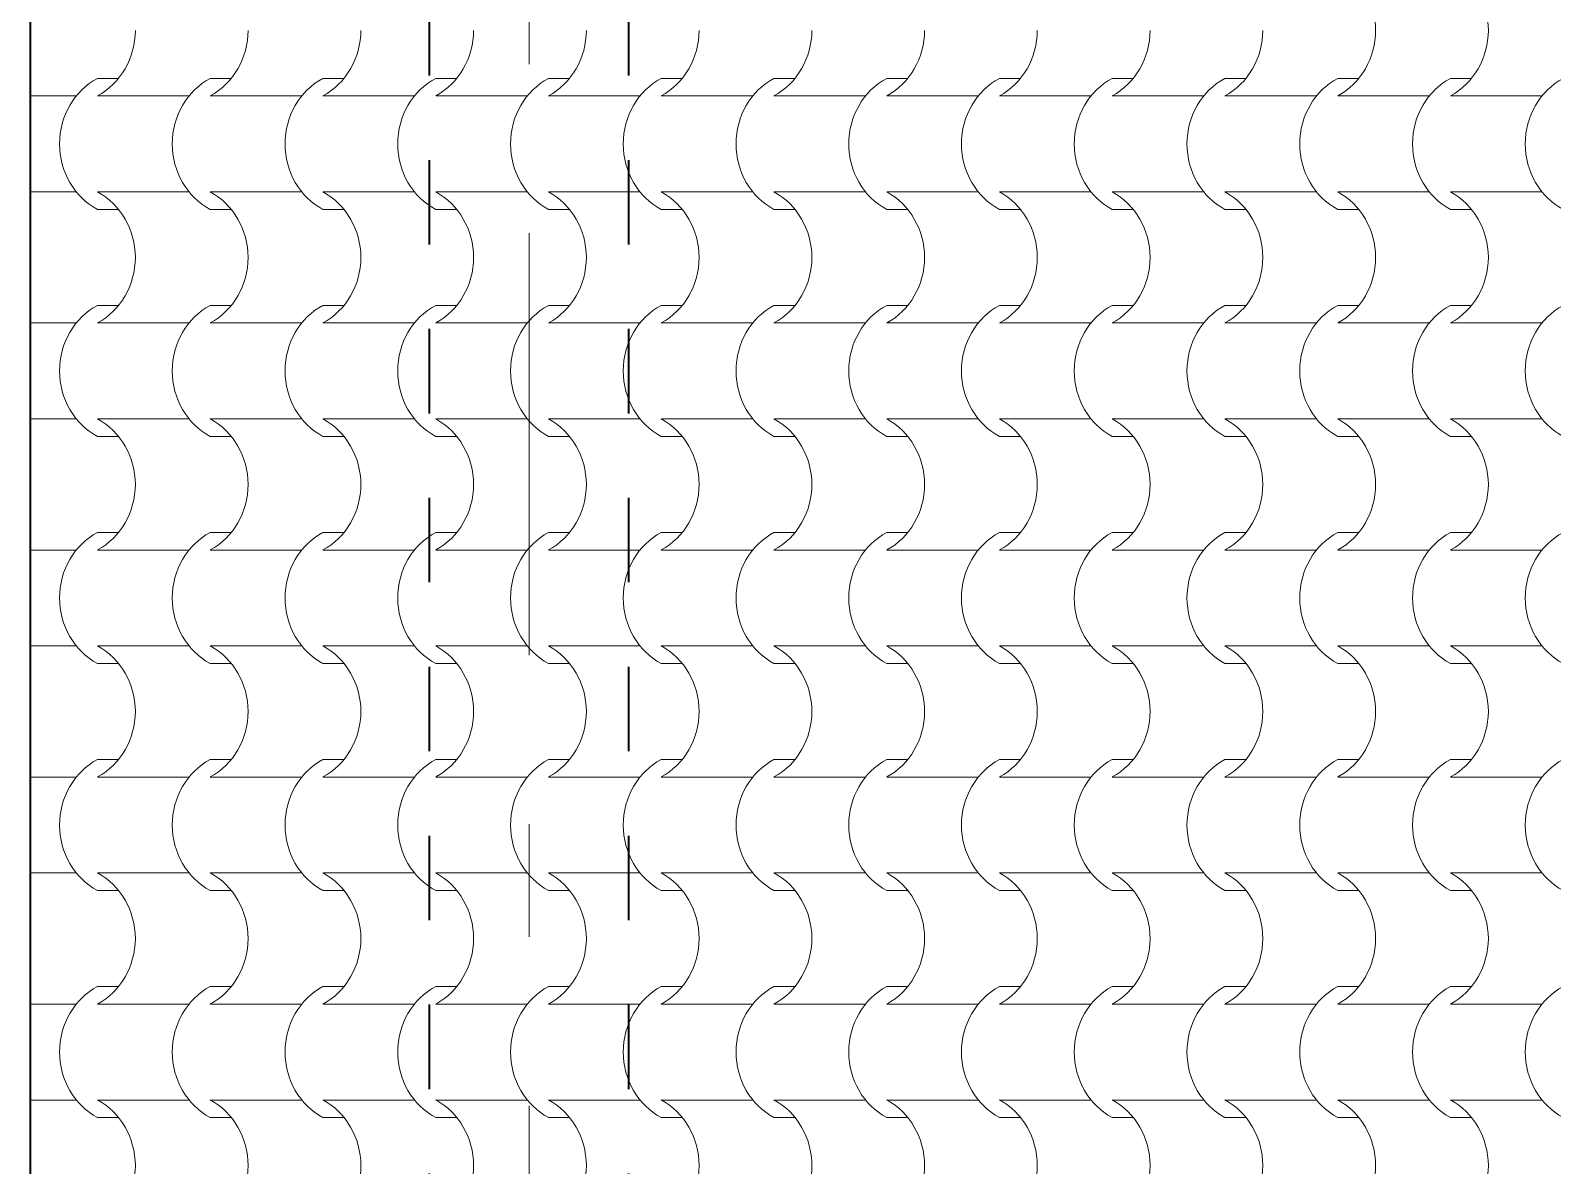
# Model space of a CAD drawing. Header units: millimetres. Extents: x -22688 to 165477, y -34508 to 218425.
# Drawn here: x 54323 to 56230, y 94195 to 95617 of the extents above; entities that cross this region are included whole.
import ezdxf

# ---------------------------------------------------------------- set-up
doc = ezdxf.new("R2010")
doc.units = ezdxf.units.MM
doc.header["$MEASUREMENT"] = 0
doc.set_wipeout_variables(frame=1)
for name, pattern in [('- Двойно прекъснати линии', [1093.611073, 529.166651, -211.666656, 141.111112, -211.666656]), ('- Прекъснати линия', [211.666667, 105.833333, -105.833333]), ('Wipeout_Contour', [1000, 0, -1000])]:
    doc.linetypes.add(name, pattern=pattern)
for name, color, linetype, lineweight in [('1', 8, 'Continuous', 13), ('102', 254, 'Continuous', 15), ('41', 7, 'Continuous', 35)]:
    doc.layers.add(name, color=color, linetype=linetype, lineweight=lineweight)
doc.layers.add('65', color=7, linetype='Continuous', lineweight=20, true_color=0x4e4e4e)

# ---------------------------------------------------------------- blocks, each defined once
blk = doc.blocks.new('*X785')
at = {"layer": '102', "color": 254, "linetype": 'Continuous', "lineweight": 15}
for p, q in [((75.578, 147.227), (75.051, 147.227)), ((78.403, 147.227), (77.876, 147.227)), ((81.228, 147.227), (80.702, 147.227)), ((84.054, 147.227), (83.527, 147.227)), ((86.879, 147.227), (86.352, 147.227)), ((89.705, 147.227), (89.178, 147.227)), ((92.53, 147.227), (92.003, 147.227)), ((95.355, 147.227), (94.829, 147.227)), ((98.181, 147.227), (97.654, 147.227)), ((101.006, 147.227), (100.479, 147.227)), ((103.832, 147.227), (103.305, 147.227)), ((106.657, 147.227), (106.13, 147.227)), ((109.482, 147.227), (108.956, 147.227)), ((74.517, 146.787), (73.371, 146.787)), ((76.197, 146.787), (75.051, 146.787)), ((77.343, 146.787), (76.197, 146.787)), ((79.022, 146.787), (77.876, 146.787)), ((80.168, 146.787), (79.022, 146.787)), ((81.847, 146.787), (80.702, 146.787)), ((82.993, 146.787), (81.847, 146.787)), ((84.673, 146.787), (83.527, 146.787)), ((85.819, 146.787), (84.673, 146.787)), ((87.498, 146.787), (86.352, 146.787)), ((88.644, 146.787), (87.498, 146.787)), ((90.324, 146.787), (89.178, 146.787)), ((91.47, 146.787), (90.324, 146.787)), ((93.149, 146.787), (92.003, 146.787)), ((94.295, 146.787), (93.149, 146.787)), ((95.974, 146.787), (94.829, 146.787)), ((97.12, 146.787), (95.974, 146.787)), ((98.8, 146.787), (97.654, 146.787)), ((99.946, 146.787), (98.8, 146.787)), ((101.625, 146.787), (100.479, 146.787)), ((102.771, 146.787), (101.625, 146.787)), ((104.451, 146.787), (103.305, 146.787)), ((105.596, 146.787), (104.451, 146.787)), ((107.276, 146.787), (106.13, 146.787)), ((108.422, 146.787), (107.276, 146.787)), ((110.101, 146.787), (108.956, 146.787)), ((111.247, 146.787), (110.101, 146.787)), ((74.517, 144.382), (73.371, 144.382)), ((76.197, 144.382), (75.051, 144.382)), ((77.343, 144.382), (76.197, 144.382)), ((79.022, 144.382), (77.876, 144.382)), ((80.168, 144.382), (79.022, 144.382)), ((81.847, 144.382), (80.702, 144.382)), ((82.993, 144.382), (81.847, 144.382)), ((84.673, 144.382), (83.527, 144.382)), ((85.819, 144.382), (84.673, 144.382)), ((87.498, 144.382), (86.352, 144.382)), ((88.644, 144.382), (87.498, 144.382)), ((90.324, 144.382), (89.178, 144.382)), ((91.47, 144.382), (90.324, 144.382)), ((93.149, 144.382), (92.003, 144.382)), ((94.295, 144.382), (93.149, 144.382)), ((95.974, 144.382), (94.829, 144.382)), ((97.12, 144.382), (95.974, 144.382)), ((98.8, 144.382), (97.654, 144.382)), ((99.946, 144.382), (98.8, 144.382)), ((101.625, 144.382), (100.479, 144.382)), ((102.771, 144.382), (101.625, 144.382)), ((104.451, 144.382), (103.305, 144.382)), ((105.596, 144.382), (104.451, 144.382)), ((107.276, 144.382), (106.13, 144.382)), ((108.422, 144.382), (107.276, 144.382)), ((110.101, 144.382), (108.956, 144.382)), ((111.247, 144.382), (110.101, 144.382)), ((75.578, 143.942), (75.051, 143.942)), ((78.403, 143.942), (77.876, 143.942)), ((81.228, 143.942), (80.702, 143.942)), ((84.054, 143.942), (83.527, 143.942)), ((86.879, 143.942), (86.352, 143.942)), ((89.705, 143.942), (89.178, 143.942)), ((92.53, 143.942), (92.003, 143.942)), ((95.355, 143.942), (94.829, 143.942)), ((98.181, 143.942), (97.654, 143.942)), ((101.006, 143.942), (100.479, 143.942)), ((103.832, 143.942), (103.305, 143.942)), ((106.657, 143.942), (106.13, 143.942)), ((109.482, 143.942), (108.956, 143.942)), ((75.578, 141.537), (75.051, 141.537)), ((78.403, 141.537), (77.876, 141.537)), ((81.228, 141.537), (80.702, 141.537)), ((84.054, 141.537), (83.527, 141.537)), ((86.879, 141.537), (86.352, 141.537)), ((89.705, 141.537), (89.178, 141.537)), ((92.53, 141.537), (92.003, 141.537)), ((95.355, 141.537), (94.829, 141.537)), ((98.181, 141.537), (97.654, 141.537)), ((101.006, 141.537), (100.479, 141.537)), ((103.832, 141.537), (103.305, 141.537)), ((106.657, 141.537), (106.13, 141.537)), ((109.482, 141.537), (108.956, 141.537)), ((74.517, 141.097), (73.371, 141.097)), ((76.197, 141.097), (75.051, 141.097)), ((77.343, 141.097), (76.197, 141.097)), ((79.022, 141.097), (77.876, 141.097)), ((80.168, 141.097), (79.022, 141.097)), ((81.847, 141.097), (80.702, 141.097)), ((82.993, 141.097), (81.847, 141.097)), ((84.673, 141.097), (83.527, 141.097)), ((85.819, 141.097), (84.673, 141.097)), ((87.498, 141.097), (86.352, 141.097)), ((88.644, 141.097), (87.498, 141.097)), ((90.324, 141.097), (89.178, 141.097)), ((91.47, 141.097), (90.324, 141.097)), ((93.149, 141.097), (92.003, 141.097)), ((94.295, 141.097), (93.149, 141.097)), ((95.974, 141.097), (94.829, 141.097)), ((97.12, 141.097), (95.974, 141.097)), ((98.8, 141.097), (97.654, 141.097)), ((99.946, 141.097), (98.8, 141.097)), ((101.625, 141.097), (100.479, 141.097)), ((102.771, 141.097), (101.625, 141.097)), ((104.451, 141.097), (103.305, 141.097)), ((105.596, 141.097), (104.451, 141.097)), ((107.276, 141.097), (106.13, 141.097)), ((108.422, 141.097), (107.276, 141.097)), ((110.101, 141.097), (108.956, 141.097)), ((111.247, 141.097), (110.101, 141.097)), ((74.517, 138.692), (73.371, 138.692)), ((76.197, 138.692), (75.051, 138.692)), ((77.343, 138.692), (76.197, 138.692)), ((79.022, 138.692), (77.876, 138.692)), ((80.168, 138.692), (79.022, 138.692)), ((81.847, 138.692), (80.702, 138.692)), ((82.993, 138.692), (81.847, 138.692)), ((84.673, 138.692), (83.527, 138.692)), ((85.819, 138.692), (84.673, 138.692)), ((87.498, 138.692), (86.352, 138.692)), ((88.644, 138.692), (87.498, 138.692)), ((90.324, 138.692), (89.178, 138.692)), ((91.47, 138.692), (90.324, 138.692)), ((93.149, 138.692), (92.003, 138.692)), ((94.295, 138.692), (93.149, 138.692)), ((95.974, 138.692), (94.829, 138.692)), ((97.12, 138.692), (95.974, 138.692)), ((98.8, 138.692), (97.654, 138.692)), ((99.946, 138.692), (98.8, 138.692)), ((101.625, 138.692), (100.479, 138.692)), ((102.771, 138.692), (101.625, 138.692)), ((104.451, 138.692), (103.305, 138.692)), ((105.596, 138.692), (104.451, 138.692)), ((107.276, 138.692), (106.13, 138.692)), ((108.422, 138.692), (107.276, 138.692)), ((110.101, 138.692), (108.956, 138.692)), ((111.247, 138.692), (110.101, 138.692)), ((75.578, 138.252), (75.051, 138.252)), ((78.403, 138.252), (77.876, 138.252)), ((81.228, 138.252), (80.702, 138.252)), ((84.054, 138.252), (83.527, 138.252)), ((86.879, 138.252), (86.352, 138.252)), ((89.705, 138.252), (89.178, 138.252)), ((92.53, 138.252), (92.003, 138.252)), ((95.355, 138.252), (94.829, 138.252)), ((98.181, 138.252), (97.654, 138.252)), ((101.006, 138.252), (100.479, 138.252)), ((103.832, 138.252), (103.305, 138.252)), ((106.657, 138.252), (106.13, 138.252)), ((109.482, 138.252), (108.956, 138.252)), ((75.578, 135.847), (75.051, 135.847)), ((78.403, 135.847), (77.876, 135.847)), ((81.228, 135.847), (80.702, 135.847)), ((84.054, 135.847), (83.527, 135.847)), ((86.879, 135.847), (86.352, 135.847)), ((89.705, 135.847), (89.178, 135.847)), ((92.53, 135.847), (92.003, 135.847)), ((95.355, 135.847), (94.829, 135.847)), ((98.181, 135.847), (97.654, 135.847)), ((101.006, 135.847), (100.479, 135.847)), ((103.832, 135.847), (103.305, 135.847)), ((106.657, 135.847), (106.13, 135.847)), ((109.482, 135.847), (108.956, 135.847)), ((74.517, 135.407), (73.371, 135.407)), ((76.197, 135.407), (75.051, 135.407)), ((77.343, 135.407), (76.197, 135.407)), ((79.022, 135.407), (77.876, 135.407)), ((80.168, 135.407), (79.022, 135.407)), ((81.847, 135.407), (80.702, 135.407)), ((82.993, 135.407), (81.847, 135.407)), ((84.673, 135.407), (83.527, 135.407)), ((85.819, 135.407), (84.673, 135.407)), ((87.498, 135.407), (86.352, 135.407)), ((88.644, 135.407), (87.498, 135.407)), ((90.324, 135.407), (89.178, 135.407)), ((91.47, 135.407), (90.324, 135.407)), ((93.149, 135.407), (92.003, 135.407)), ((94.295, 135.407), (93.149, 135.407)), ((95.974, 135.407), (94.829, 135.407)), ((97.12, 135.407), (95.974, 135.407)), ((98.8, 135.407), (97.654, 135.407)), ((99.946, 135.407), (98.8, 135.407)), ((101.625, 135.407), (100.479, 135.407)), ((102.771, 135.407), (101.625, 135.407)), ((104.451, 135.407), (103.305, 135.407)), ((105.596, 135.407), (104.451, 135.407)), ((107.276, 135.407), (106.13, 135.407)), ((108.422, 135.407), (107.276, 135.407)), ((110.101, 135.407), (108.956, 135.407)), ((111.247, 135.407), (110.101, 135.407)), ((74.517, 133.003), (73.371, 133.003)), ((76.197, 133.003), (75.051, 133.003)), ((77.343, 133.003), (76.197, 133.003)), ((79.022, 133.003), (77.876, 133.003)), ((80.168, 133.003), (79.022, 133.003)), ((81.847, 133.003), (80.702, 133.003)), ((82.993, 133.003), (81.847, 133.003)), ((84.673, 133.003), (83.527, 133.003)), ((85.819, 133.003), (84.673, 133.003)), ((87.498, 133.003), (86.352, 133.003)), ((88.644, 133.003), (87.498, 133.003)), ((90.324, 133.003), (89.178, 133.003)), ((91.47, 133.003), (90.324, 133.003)), ((93.149, 133.003), (92.003, 133.003)), ((94.295, 133.003), (93.149, 133.003)), ((95.974, 133.003), (94.829, 133.003)), ((97.12, 133.003), (95.974, 133.003)), ((98.8, 133.003), (97.654, 133.003)), ((99.946, 133.003), (98.8, 133.003)), ((101.625, 133.003), (100.479, 133.003)), ((102.771, 133.003), (101.625, 133.003)), ((104.451, 133.003), (103.305, 133.003)), ((105.596, 133.003), (104.451, 133.003)), ((107.276, 133.003), (106.13, 133.003)), ((108.422, 133.003), (107.276, 133.003)), ((110.101, 133.003), (108.956, 133.003)), ((111.247, 133.003), (110.101, 133.003)), ((75.578, 132.563), (75.051, 132.563)), ((78.403, 132.563), (77.876, 132.563)), ((81.228, 132.563), (80.702, 132.563)), ((84.054, 132.563), (83.527, 132.563)), ((86.879, 132.563), (86.352, 132.563)), ((89.705, 132.563), (89.178, 132.563)), ((92.53, 132.563), (92.003, 132.563)), ((95.355, 132.563), (94.829, 132.563)), ((98.181, 132.563), (97.654, 132.563)), ((101.006, 132.563), (100.479, 132.563)), ((103.832, 132.563), (103.305, 132.563)), ((106.657, 132.563), (106.13, 132.563)), ((109.482, 132.563), (108.956, 132.563)), ((75.578, 130.158), (75.051, 130.158)), ((78.403, 130.158), (77.876, 130.158)), ((81.228, 130.158), (80.702, 130.158)), ((84.054, 130.158), (83.527, 130.158)), ((86.879, 130.158), (86.352, 130.158)), ((89.705, 130.158), (89.178, 130.158)), ((92.53, 130.158), (92.003, 130.158)), ((95.355, 130.158), (94.829, 130.158)), ((98.181, 130.158), (97.654, 130.158)), ((101.006, 130.158), (100.479, 130.158)), ((103.832, 130.158), (103.305, 130.158)), ((106.657, 130.158), (106.13, 130.158)), ((109.482, 130.158), (108.956, 130.158)), ((74.517, 129.718), (73.371, 129.718)), ((76.197, 129.718), (75.051, 129.718)), ((77.343, 129.718), (76.197, 129.718)), ((79.022, 129.718), (77.876, 129.718)), ((80.168, 129.718), (79.022, 129.718)), ((81.847, 129.718), (80.702, 129.718)), ((82.993, 129.718), (81.847, 129.718)), ((84.673, 129.718), (83.527, 129.718)), ((85.819, 129.718), (84.673, 129.718)), ((87.498, 129.718), (86.352, 129.718)), ((88.644, 129.718), (87.498, 129.718)), ((90.324, 129.718), (89.178, 129.718)), ((91.47, 129.718), (90.324, 129.718)), ((93.149, 129.718), (92.003, 129.718)), ((94.295, 129.718), (93.149, 129.718)), ((95.974, 129.718), (94.829, 129.718)), ((97.12, 129.718), (95.974, 129.718)), ((98.8, 129.718), (97.654, 129.718)), ((99.946, 129.718), (98.8, 129.718)), ((101.625, 129.718), (100.479, 129.718)), ((102.771, 129.718), (101.625, 129.718)), ((104.451, 129.718), (103.305, 129.718)), ((105.596, 129.718), (104.451, 129.718)), ((107.276, 129.718), (106.13, 129.718)), ((108.422, 129.718), (107.276, 129.718)), ((110.101, 129.718), (108.956, 129.718)), ((111.247, 129.718), (110.101, 129.718)), ((74.517, 127.313), (73.371, 127.313)), ((76.197, 127.313), (75.051, 127.313)), ((77.343, 127.313), (76.197, 127.313)), ((79.022, 127.313), (77.876, 127.313)), ((80.168, 127.313), (79.022, 127.313)), ((81.847, 127.313), (80.702, 127.313)), ((82.993, 127.313), (81.847, 127.313)), ((84.673, 127.313), (83.527, 127.313)), ((85.819, 127.313), (84.673, 127.313)), ((87.498, 127.313), (86.352, 127.313)), ((88.644, 127.313), (87.498, 127.313)), ((90.324, 127.313), (89.178, 127.313)), ((91.47, 127.313), (90.324, 127.313)), ((93.149, 127.313), (92.003, 127.313)), ((94.295, 127.313), (93.149, 127.313)), ((95.974, 127.313), (94.829, 127.313)), ((97.12, 127.313), (95.974, 127.313)), ((98.8, 127.313), (97.654, 127.313)), ((99.946, 127.313), (98.8, 127.313)), ((101.625, 127.313), (100.479, 127.313)), ((102.771, 127.313), (101.625, 127.313)), ((104.451, 127.313), (103.305, 127.313)), ((105.596, 127.313), (104.451, 127.313)), ((107.276, 127.313), (106.13, 127.313)), ((108.422, 127.313), (107.276, 127.313)), ((110.101, 127.313), (108.956, 127.313)), ((111.247, 127.313), (110.101, 127.313)), ((75.578, 126.873), (75.051, 126.873)), ((78.403, 126.873), (77.876, 126.873)), ((81.228, 126.873), (80.702, 126.873)), ((84.054, 126.873), (83.527, 126.873)), ((86.879, 126.873), (86.352, 126.873)), ((89.705, 126.873), (89.178, 126.873)), ((92.53, 126.873), (92.003, 126.873)), ((95.355, 126.873), (94.829, 126.873)), ((98.181, 126.873), (97.654, 126.873)), ((101.006, 126.873), (100.479, 126.873)), ((103.832, 126.873), (103.305, 126.873)), ((106.657, 126.873), (106.13, 126.873)), ((109.482, 126.873), (108.956, 126.873)), ((75.578, 124.468), (75.051, 124.468)), ((78.403, 124.468), (77.876, 124.468)), ((81.228, 124.468), (80.702, 124.468)), ((84.054, 124.468), (83.527, 124.468)), ((86.879, 124.468), (86.352, 124.468)), ((89.705, 124.468), (89.178, 124.468)), ((92.53, 124.468), (92.003, 124.468)), ((95.355, 124.468), (94.829, 124.468)), ((98.181, 124.468), (97.654, 124.468)), ((101.006, 124.468), (100.479, 124.468)), ((103.832, 124.468), (103.305, 124.468)), ((106.657, 124.468), (106.13, 124.468)), ((109.482, 124.468), (108.956, 124.468)), ((74.517, 124.028), (73.371, 124.028)), ((76.197, 124.028), (75.051, 124.028)), ((77.343, 124.028), (76.197, 124.028)), ((79.022, 124.028), (77.876, 124.028)), ((80.168, 124.028), (79.022, 124.028)), ((81.847, 124.028), (80.702, 124.028)), ((82.993, 124.028), (81.847, 124.028)), ((84.673, 124.028), (83.527, 124.028)), ((85.819, 124.028), (84.673, 124.028)), ((87.498, 124.028), (86.352, 124.028)), ((88.644, 124.028), (87.498, 124.028)), ((90.324, 124.028), (89.178, 124.028)), ((91.47, 124.028), (90.324, 124.028)), ((93.149, 124.028), (92.003, 124.028)), ((94.295, 124.028), (93.149, 124.028)), ((95.974, 124.028), (94.829, 124.028)), ((97.12, 124.028), (95.974, 124.028)), ((98.8, 124.028), (97.654, 124.028)), ((99.946, 124.028), (98.8, 124.028)), ((101.625, 124.028), (100.479, 124.028)), ((102.771, 124.028), (101.625, 124.028)), ((104.451, 124.028), (103.305, 124.028)), ((105.596, 124.028), (104.451, 124.028)), ((107.276, 124.028), (106.13, 124.028)), ((108.422, 124.028), (107.276, 124.028)), ((110.101, 124.028), (108.956, 124.028)), ((111.247, 124.028), (110.101, 124.028)), ((74.517, 121.623), (73.371, 121.623)), ((76.197, 121.623), (75.051, 121.623)), ((77.343, 121.623), (76.197, 121.623)), ((79.022, 121.623), (77.876, 121.623)), ((80.168, 121.623), (79.022, 121.623)), ((81.847, 121.623), (80.702, 121.623)), ((82.993, 121.623), (81.847, 121.623)), ((84.673, 121.623), (83.527, 121.623)), ((85.819, 121.623), (84.673, 121.623)), ((87.498, 121.623), (86.352, 121.623)), ((88.644, 121.623), (87.498, 121.623)), ((90.324, 121.623), (89.178, 121.623)), ((91.47, 121.623), (90.324, 121.623)), ((93.149, 121.623), (92.003, 121.623)), ((94.295, 121.623), (93.149, 121.623)), ((95.974, 121.623), (94.829, 121.623)), ((97.12, 121.623), (95.974, 121.623)), ((98.8, 121.623), (97.654, 121.623)), ((99.946, 121.623), (98.8, 121.623)), ((101.625, 121.623), (100.479, 121.623)), ((102.771, 121.623), (101.625, 121.623)), ((104.451, 121.623), (103.305, 121.623)), ((105.596, 121.623), (104.451, 121.623)), ((107.276, 121.623), (106.13, 121.623)), ((108.422, 121.623), (107.276, 121.623)), ((110.101, 121.623), (108.956, 121.623)), ((111.247, 121.623), (110.101, 121.623)), ((75.578, 121.183), (75.051, 121.183)), ((78.403, 121.183), (77.876, 121.183)), ((81.228, 121.183), (80.702, 121.183)), ((84.054, 121.183), (83.527, 121.183)), ((86.879, 121.183), (86.352, 121.183)), ((89.705, 121.183), (89.178, 121.183)), ((92.53, 121.183), (92.003, 121.183)), ((95.355, 121.183), (94.829, 121.183)), ((98.181, 121.183), (97.654, 121.183)), ((101.006, 121.183), (100.479, 121.183)), ((103.832, 121.183), (103.305, 121.183)), ((106.657, 121.183), (106.13, 121.183)), ((109.482, 121.183), (108.956, 121.183))]:
    blk.add_line(p, q, dxfattribs=at)
for centre, major_axis, start_param, end_param in [((105.342, 148.424), (0, 1.849), 4.715365, 5.812147), ((108.167, 148.424), (0, 1.849), 4.715365, 5.812147), ((74.262, 148.435), (0, 1.849), 3.612631, 4.709413), ((77.088, 148.435), (0, 1.849), 3.612631, 4.709413), ((79.913, 148.435), (0, 1.849), 3.612631, 4.709413), ((82.738, 148.435), (0, 1.849), 3.612631, 4.709413), ((85.564, 148.435), (0, 1.849), 3.612631, 4.709413), ((88.389, 148.435), (0, 1.849), 3.612631, 4.709413), ((91.215, 148.435), (0, 1.849), 3.612631, 4.709413), ((94.04, 148.435), (0, 1.849), 3.612631, 4.709413), ((96.865, 148.435), (0, 1.849), 3.612631, 4.709413), ((99.691, 148.435), (0, 1.849), 3.612631, 4.709413), ((102.516, 148.435), (0, 1.849), 3.612631, 4.709413), ((105.342, 148.435), (0, 1.849), 3.612631, 4.709413), ((108.167, 148.435), (0, 1.849), 3.612631, 4.709413), ((75.827, 145.584), (0, 1.839), 0.466079, 2.675513), ((78.653, 145.584), (0, 1.839), 0.466079, 2.675513), ((81.478, 145.584), (0, 1.839), 0.466079, 2.675513), ((84.303, 145.584), (0, 1.839), 0.466079, 2.675513), ((87.129, 145.584), (0, 1.839), 0.466079, 2.675513), ((89.954, 145.584), (0, 1.839), 0.466079, 2.675513), ((92.78, 145.584), (0, 1.839), 0.466079, 2.675513), ((95.605, 145.584), (0, 1.839), 0.466079, 2.675513), ((98.43, 145.584), (0, 1.839), 0.466079, 2.675513), ((101.256, 145.584), (0, 1.839), 0.466079, 2.675513), ((104.081, 145.584), (0, 1.839), 0.466079, 2.675513), ((106.907, 145.584), (0, 1.839), 0.466079, 2.675513), ((109.732, 145.584), (0, 1.839), 0.466079, 2.675513), ((112.557, 145.584), (0, 1.839), 0.466079, 2.675513), ((74.262, 142.734), (0, 1.849), 4.715365, 5.812147), ((77.088, 142.734), (0, 1.849), 4.715365, 5.812147), ((79.913, 142.734), (0, 1.849), 4.715365, 5.812147), ((82.738, 142.734), (0, 1.849), 4.715365, 5.812147), ((85.564, 142.734), (0, 1.849), 4.715365, 5.812147), ((88.389, 142.734), (0, 1.849), 4.715365, 5.812147), ((91.215, 142.734), (0, 1.849), 4.715365, 5.812147), ((94.04, 142.734), (0, 1.849), 4.715365, 5.812147), ((96.865, 142.734), (0, 1.849), 4.715365, 5.812147), ((99.691, 142.734), (0, 1.849), 4.715365, 5.812147), ((102.516, 142.734), (0, 1.849), 4.715365, 5.812147), ((105.342, 142.734), (0, 1.849), 4.715365, 5.812147), ((108.167, 142.734), (0, 1.849), 4.715365, 5.812147), ((74.262, 142.745), (0, 1.849), 3.612631, 4.709413), ((77.088, 142.745), (0, 1.849), 3.612631, 4.709413), ((79.913, 142.745), (0, 1.849), 3.612631, 4.709413), ((82.738, 142.745), (0, 1.849), 3.612631, 4.709413), ((85.564, 142.745), (0, 1.849), 3.612631, 4.709413), ((88.389, 142.745), (0, 1.849), 3.612631, 4.709413), ((91.215, 142.745), (0, 1.849), 3.612631, 4.709413), ((94.04, 142.745), (0, 1.849), 3.612631, 4.709413), ((96.865, 142.745), (0, 1.849), 3.612631, 4.709413), ((99.691, 142.745), (0, 1.849), 3.612631, 4.709413), ((102.516, 142.745), (0, 1.849), 3.612631, 4.709413), ((105.342, 142.745), (0, 1.849), 3.612631, 4.709413), ((108.167, 142.745), (0, 1.849), 3.612631, 4.709413), ((75.827, 139.895), (0, 1.839), 0.466079, 2.675513), ((78.653, 139.895), (0, 1.839), 0.466079, 2.675513), ((81.478, 139.895), (0, 1.839), 0.466079, 2.675513), ((84.303, 139.895), (0, 1.839), 0.466079, 2.675513), ((87.129, 139.895), (0, 1.839), 0.466079, 2.675513), ((89.954, 139.895), (0, 1.839), 0.466079, 2.675513), ((92.78, 139.895), (0, 1.839), 0.466079, 2.675513), ((95.605, 139.895), (0, 1.839), 0.466079, 2.675513), ((98.43, 139.895), (0, 1.839), 0.466079, 2.675513), ((101.256, 139.895), (0, 1.839), 0.466079, 2.675513), ((104.081, 139.895), (0, 1.839), 0.466079, 2.675513), ((106.907, 139.895), (0, 1.839), 0.466079, 2.675513), ((109.732, 139.895), (0, 1.839), 0.466079, 2.675513), ((112.557, 139.895), (0, 1.839), 0.466079, 2.675513), ((74.262, 137.044), (0, 1.849), 4.715365, 5.812147), ((77.088, 137.044), (0, 1.849), 4.715365, 5.812147), ((79.913, 137.044), (0, 1.849), 4.715365, 5.812147), ((82.738, 137.044), (0, 1.849), 4.715365, 5.812147), ((85.564, 137.044), (0, 1.849), 4.715365, 5.812147), ((88.389, 137.044), (0, 1.849), 4.715365, 5.812147), ((91.215, 137.044), (0, 1.849), 4.715365, 5.812147), ((94.04, 137.044), (0, 1.849), 4.715365, 5.812147), ((96.865, 137.044), (0, 1.849), 4.715365, 5.812147), ((99.691, 137.044), (0, 1.849), 4.715365, 5.812147), ((102.516, 137.044), (0, 1.849), 4.715365, 5.812147), ((105.342, 137.044), (0, 1.849), 4.715365, 5.812147), ((108.167, 137.044), (0, 1.849), 4.715365, 5.812147), ((74.262, 137.055), (0, 1.849), 3.612631, 4.709413), ((77.088, 137.055), (0, 1.849), 3.612631, 4.709413), ((79.913, 137.055), (0, 1.849), 3.612631, 4.709413), ((82.738, 137.055), (0, 1.849), 3.612631, 4.709413), ((85.564, 137.055), (0, 1.849), 3.612631, 4.709413), ((88.389, 137.055), (0, 1.849), 3.612631, 4.709413), ((91.215, 137.055), (0, 1.849), 3.612631, 4.709413), ((94.04, 137.055), (0, 1.849), 3.612631, 4.709413), ((96.865, 137.055), (0, 1.849), 3.612631, 4.709413), ((99.691, 137.055), (0, 1.849), 3.612631, 4.709413), ((102.516, 137.055), (0, 1.849), 3.612631, 4.709413), ((105.342, 137.055), (0, 1.849), 3.612631, 4.709413), ((108.167, 137.055), (0, 1.849), 3.612631, 4.709413), ((75.827, 134.205), (0, 1.839), 0.466079, 2.675513), ((78.653, 134.205), (0, 1.839), 0.466079, 2.675513), ((81.478, 134.205), (0, 1.839), 0.466079, 2.675513), ((84.303, 134.205), (0, 1.839), 0.466079, 2.675513), ((87.129, 134.205), (0, 1.839), 0.466079, 2.675513), ((89.954, 134.205), (0, 1.839), 0.466079, 2.675513), ((92.78, 134.205), (0, 1.839), 0.466079, 2.675513), ((95.605, 134.205), (0, 1.839), 0.466079, 2.675513), ((98.43, 134.205), (0, 1.839), 0.466079, 2.675513), ((101.256, 134.205), (0, 1.839), 0.466079, 2.675513), ((104.081, 134.205), (0, 1.839), 0.466079, 2.675513), ((106.907, 134.205), (0, 1.839), 0.466079, 2.675513), ((109.732, 134.205), (0, 1.839), 0.466079, 2.675513), ((112.557, 134.205), (0, 1.839), 0.466079, 2.675513), ((74.262, 131.355), (0, 1.849), 4.715365, 5.812147), ((77.088, 131.355), (0, 1.849), 4.715365, 5.812147), ((79.913, 131.355), (0, 1.849), 4.715365, 5.812147), ((82.738, 131.355), (0, 1.849), 4.715365, 5.812147), ((85.564, 131.355), (0, 1.849), 4.715365, 5.812147), ((88.389, 131.355), (0, 1.849), 4.715365, 5.812147), ((91.215, 131.355), (0, 1.849), 4.715365, 5.812147), ((94.04, 131.355), (0, 1.849), 4.715365, 5.812147), ((96.865, 131.355), (0, 1.849), 4.715365, 5.812147), ((99.691, 131.355), (0, 1.849), 4.715365, 5.812147), ((102.516, 131.355), (0, 1.849), 4.715365, 5.812147), ((105.342, 131.355), (0, 1.849), 4.715365, 5.812147), ((108.167, 131.355), (0, 1.849), 4.715365, 5.812147), ((74.262, 131.366), (0, 1.849), 3.612631, 4.709413), ((77.088, 131.366), (0, 1.849), 3.612631, 4.709413), ((79.913, 131.366), (0, 1.849), 3.612631, 4.709413), ((82.738, 131.366), (0, 1.849), 3.612631, 4.709413), ((85.564, 131.366), (0, 1.849), 3.612631, 4.709413), ((88.389, 131.366), (0, 1.849), 3.612631, 4.709413), ((91.215, 131.366), (0, 1.849), 3.612631, 4.709413), ((94.04, 131.366), (0, 1.849), 3.612631, 4.709413), ((96.865, 131.366), (0, 1.849), 3.612631, 4.709413), ((99.691, 131.366), (0, 1.849), 3.612631, 4.709413), ((102.516, 131.366), (0, 1.849), 3.612631, 4.709413), ((105.342, 131.366), (0, 1.849), 3.612631, 4.709413), ((108.167, 131.366), (0, 1.849), 3.612631, 4.709413), ((75.827, 128.515), (0, 1.839), 0.466079, 2.675513), ((78.653, 128.515), (0, 1.839), 0.466079, 2.675513), ((81.478, 128.515), (0, 1.839), 0.466079, 2.675513), ((84.303, 128.515), (0, 1.839), 0.466079, 2.675513), ((87.129, 128.515), (0, 1.839), 0.466079, 2.675513), ((89.954, 128.515), (0, 1.839), 0.466079, 2.675513), ((92.78, 128.515), (0, 1.839), 0.466079, 2.675513), ((95.605, 128.515), (0, 1.839), 0.466079, 2.675513), ((98.43, 128.515), (0, 1.839), 0.466079, 2.675513), ((101.256, 128.515), (0, 1.839), 0.466079, 2.675513), ((104.081, 128.515), (0, 1.839), 0.466079, 2.675513), ((106.907, 128.515), (0, 1.839), 0.466079, 2.675513), ((109.732, 128.515), (0, 1.839), 0.466079, 2.675513), ((112.557, 128.515), (0, 1.839), 0.466079, 2.675513), ((74.262, 125.665), (0, 1.849), 4.715365, 5.812147), ((77.088, 125.665), (0, 1.849), 4.715365, 5.812147), ((79.913, 125.665), (0, 1.849), 4.715365, 5.812147), ((82.738, 125.665), (0, 1.849), 4.715365, 5.812147), ((85.564, 125.665), (0, 1.849), 4.715365, 5.812147), ((88.389, 125.665), (0, 1.849), 4.715365, 5.812147), ((91.215, 125.665), (0, 1.849), 4.715365, 5.812147), ((94.04, 125.665), (0, 1.849), 4.715365, 5.812147), ((96.865, 125.665), (0, 1.849), 4.715365, 5.812147), ((99.691, 125.665), (0, 1.849), 4.715365, 5.812147), ((102.516, 125.665), (0, 1.849), 4.715365, 5.812147), ((105.342, 125.665), (0, 1.849), 4.715365, 5.812147), ((108.167, 125.665), (0, 1.849), 4.715365, 5.812147), ((74.262, 125.676), (0, 1.849), 3.612631, 4.709413), ((77.088, 125.676), (0, 1.849), 3.612631, 4.709413), ((79.913, 125.676), (0, 1.849), 3.612631, 4.709413), ((82.738, 125.676), (0, 1.849), 3.612631, 4.709413), ((85.564, 125.676), (0, 1.849), 3.612631, 4.709413), ((88.389, 125.676), (0, 1.849), 3.612631, 4.709413), ((91.215, 125.676), (0, 1.849), 3.612631, 4.709413), ((94.04, 125.676), (0, 1.849), 3.612631, 4.709413), ((96.865, 125.676), (0, 1.849), 3.612631, 4.709413), ((99.691, 125.676), (0, 1.849), 3.612631, 4.709413), ((102.516, 125.676), (0, 1.849), 3.612631, 4.709413), ((105.342, 125.676), (0, 1.849), 3.612631, 4.709413), ((108.167, 125.676), (0, 1.849), 3.612631, 4.709413), ((75.827, 122.826), (0, 1.839), 0.466079, 2.675513), ((78.653, 122.826), (0, 1.839), 0.466079, 2.675513), ((81.478, 122.826), (0, 1.839), 0.466079, 2.675513), ((84.303, 122.826), (0, 1.839), 0.466079, 2.675513), ((87.129, 122.826), (0, 1.839), 0.466079, 2.675513), ((89.954, 122.826), (0, 1.839), 0.466079, 2.675513), ((92.78, 122.826), (0, 1.839), 0.466079, 2.675513), ((95.605, 122.826), (0, 1.839), 0.466079, 2.675513), ((98.43, 122.826), (0, 1.839), 0.466079, 2.675513), ((101.256, 122.826), (0, 1.839), 0.466079, 2.675513), ((104.081, 122.826), (0, 1.839), 0.466079, 2.675513), ((106.907, 122.826), (0, 1.839), 0.466079, 2.675513), ((109.732, 122.826), (0, 1.839), 0.466079, 2.675513), ((112.557, 122.826), (0, 1.839), 0.466079, 2.675513), ((74.262, 119.976), (0, 1.849), 4.715365, 5.812147), ((77.088, 119.976), (0, 1.849), 4.715365, 5.812147), ((79.913, 119.976), (0, 1.849), 4.715365, 5.812147), ((82.738, 119.976), (0, 1.849), 4.715365, 5.812147), ((85.564, 119.976), (0, 1.849), 4.715365, 5.812147), ((88.389, 119.976), (0, 1.849), 4.715365, 5.812147), ((91.215, 119.976), (0, 1.849), 4.715365, 5.812147), ((94.04, 119.976), (0, 1.849), 4.715365, 5.812147), ((96.865, 119.976), (0, 1.849), 4.715365, 5.812147), ((99.691, 119.976), (0, 1.849), 4.715365, 5.812147), ((102.516, 119.976), (0, 1.849), 4.715365, 5.812147), ((105.342, 119.976), (0, 1.849), 4.715365, 5.812147), ((108.167, 119.976), (0, 1.849), 4.715365, 5.812147), ((74.262, 119.987), (0, 1.849), 3.612631, 4.709413), ((77.088, 119.987), (0, 1.849), 3.612631, 4.709413), ((79.913, 119.987), (0, 1.849), 3.612631, 4.709413), ((82.738, 119.987), (0, 1.849), 3.612631, 4.709413), ((85.564, 119.987), (0, 1.849), 3.612631, 4.709413), ((88.389, 119.987), (0, 1.849), 3.612631, 4.709413), ((91.215, 119.987), (0, 1.849), 3.612631, 4.709413), ((94.04, 119.987), (0, 1.849), 3.612631, 4.709413), ((96.865, 119.987), (0, 1.849), 3.612631, 4.709413), ((99.691, 119.987), (0, 1.849), 3.612631, 4.709413), ((102.516, 119.987), (0, 1.849), 3.612631, 4.709413), ((105.342, 119.987), (0, 1.849), 3.612631, 4.709413), ((108.167, 119.987), (0, 1.849), 3.612631, 4.709413)]:
    blk.add_ellipse(centre, major_axis=major_axis, ratio=0.939693, start_param=start_param, end_param=end_param, dxfattribs=at)

msp = doc.modelspace()

# ---------------------------------------------------------------- wipeouts: each hides what was drawn before it
at = {"color": 254, "linetype": 'Wipeout_Contour', "lineweight": 0, "ltscale": 1131.990195}
msp.add_wipeout([(54323.3, 93020.9), (60323.3, 93020.9), (61073.3, 93770.9), (61073.3, 99920.9), (54323.3, 99920.9)], dxfattribs=at)

# ---------------------------------------------------------------- next in the draw order: linework, layer by layer
at = {"layer": '1', "linetype": '- Двойно прекъснати линии', "lineweight": 13}
msp.add_line((54948.3, 92647.2), (54948.3, 100121.1), dxfattribs=at)
at = {"layer": '41', "color": 7, "linetype": 'Continuous', "lineweight": 35, "flags": 128}
msp.add_lwpolyline([(54323.3, 93020.9), (54323.3, 99920.9)], dxfattribs=at)
at = {"layer": '41', "color": 7, "linetype": '- Прекъснати линия', "lineweight": 35, "flags": 128}
for points in [[(54823.3, 93020.9), (54823.3, 99920.9), (68623.3, 99920.9), (68623.3, 93020.9)], [(55073.3, 93020.9), (55073.3, 99670.9), (66823.3, 99670.9)]]:
    msp.add_lwpolyline(points, dxfattribs=at)

# ---------------------------------------------------------------- next in the draw order: block references
at = {"layer": '65', "color": 251, "linetype": 'Continuous', "lineweight": 20, "true_color": 0x4e4e4e, "xscale": 50.00002355911847, "yscale": 50.00002355911847, "zscale": 50.00002355911847}
msp.add_blockref('*X785', (50654.8, 88196), dxfattribs=at)

doc.saveas('drawing.dxf')
